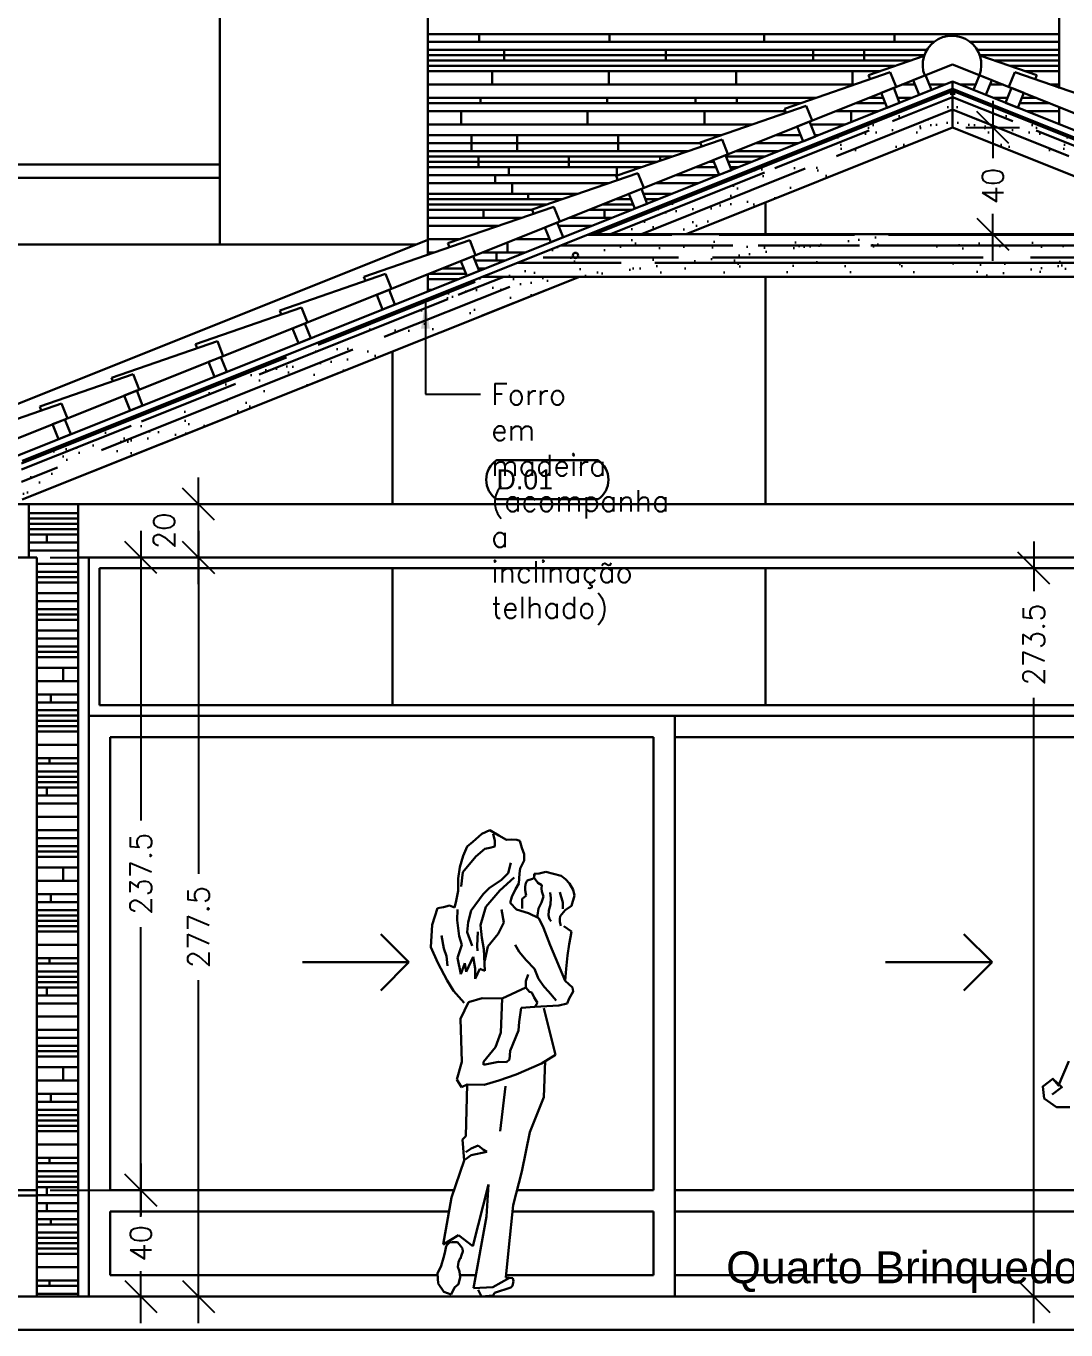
# Model space of a CAD drawing. Header units: millimetres. Extents: x -4228 to 27092, y -6721 to 984.
# Drawn here: x 23087.8 to 23478.1, y -2882.5 to -2393 of the extents above; entities that cross this region are included whole.
import ezdxf
from ezdxf.enums import TextEntityAlignment as Align

# ---------------------------------------------------------------- set-up
doc = ezdxf.new("R2010")
doc.units = ezdxf.units.MM
doc.header["$LTSCALE"] = 50
doc.layers.get('0').update_dxf_attribs({"lineweight": 0})
for name, color, linetype in [('borda100', 3, 'Continuous'), ('cobertura', 2, 'Continuous'), ('cota', 1, 'Continuous'), ('esquadrias', 3, 'Continuous'), ('estruturametalica', 2, 'Continuous'), ('gesso', 7, 'Continuous'), ('guardacorpo', 2, 'Continuous'), ('hatch', 2, 'Continuous'), ('madeiramento', 2, 'Continuous'), ('PAREDES', 6, 'Continuous'), ('PAREDES3', 2, 'Continuous'), ('pedras', 2, 'Continuous'), ('peitoril', 7, 'Continuous'), ('PENA_01', 3, 'Continuous'), ('piso', 2, 'Continuous'), ('QLEADER', 7, 'Continuous'), ('telhas', 3, 'Continuous'), ('TEXTO', 7, 'Continuous'), ('textocod_100', 7, 'Continuous')]:
    doc.layers.add(name, color=color, linetype=linetype)
doc.styles.add('ARIAL', font='arial.ttf')
doc.styles.add('CODIGO', font='bgothl.ttf')
doc.styles.add('ROMANS', font='romans.shx')
doc.dimstyles.new('1_50', dxfattribs={"dimscale": 0, "dimtxt": 8, "dimasz": 12, "dimexe": 10, "dimexo": 5, "dimgap": 4, "dimtad": 0, "dimdec": 0, "dimzin": 1, "dimdsep": 46, "dimtxsty": 'ROMANS', "dimblk": 'OBLIQUE', "dimcen": 10, "dimdle": 10, "dimclrd": 1, "dimclre": 1, "dimclrt": 7, "dimaunit": 1, "dimadec": 0, "dimazin": 0, "dimtm": 1e-09, "dimtfac": 1, "dimtdec": 0, "dimtmove": 2, "dimatfit": 3, "dimldrblk": 'OBLIQUE', "dimfxl": 1, "dimtolj": 1, "dimtzin": 0, "dimarcsym": 0})
doc.dimstyles.new('LEADER_50', dxfattribs={"dimscale": 0, "dimtxt": 8, "dimasz": 10, "dimexe": 10, "dimexo": 5, "dimgap": 4, "dimtad": 0, "dimdec": 0, "dimzin": 1, "dimdsep": 46, "dimtxsty": 'ROMANS', "dimcen": 10, "dimdle": 10, "dimclrd": 9, "dimclre": 9, "dimclrt": 7, "dimaunit": 1, "dimadec": 0, "dimazin": 0, "dimtm": 1e-09, "dimtfac": 1, "dimtdec": 0, "dimtmove": 2, "dimatfit": 3, "dimfxl": 1, "dimtolj": 1, "dimtzin": 0, "dimarcsym": 0})
pattern_1 = [(37.5, (18993.008, -4039.902), (-0.48001, 14.682397), [0, -11.5824, 0, -12.954, 0, -12.3825]), (7.5, (18993.008, -4039.902), (13.4857, 21.50475), [0, -6.2484, 0, -10.4394, 0, -4.0005]), (327.5, (18983.635, -4039.902), (23.72977, 0.043116), [0, -3.81, 0, -13.716, 0, -17.907]), (317.5, (18983.635, -4039.902), (22.90669, 6.68788), [0, -1.905, 0, -8.9916, 0, -10.287])]

# ---------------------------------------------------------------- blocks, each defined once
blk = doc.blocks.new('_OBLIQUE')
at = {"color": 0, "linetype": 'ByBlock'}
blk.add_line((-0.5, -0.5), (0.5, 0.5), dxfattribs=at)
blk = doc.blocks.new('*D205')
at = {"layer": 'cota', "color": 1, "linetype": 'Continuous', "lineweight": -2}
for p, q in [((23130.85, -2819.96), (23130.85, -2839.49)), ((23096.79, -2829.96), (23140.85, -2829.96)), ((23130.85, -2879.96), (23130.85, -2860.44)), ((23120.19, -2869.96), (23140.85, -2869.96))]:
    blk.add_line(p, q, dxfattribs=at)
at = {"layer": 'Defpoints', "color": 0, "linetype": 'Continuous', "lineweight": 30}
for p in [(23091.79, -2829.96), (23115.19, -2869.96), (23130.85, -2869.96)]:
    blk.add_point(p, dxfattribs=at)
at = {"layer": 'cota', "color": 1, "linetype": 'Continuous', "lineweight": -2, "xscale": 12, "yscale": 12, "zscale": 12}
for p, rotation in [((23130.85, -2829.96), 90), ((23130.85, -2869.96), 270)]:
    blk.add_blockref('_OBLIQUE', p, dxfattribs=dict(at, rotation=rotation))
at = {"layer": 'cota', "color": 7, "linetype": 'Continuous', "lineweight": 30, "insert": (23130.85, -2849.96), "char_height": 8, "attachment_point": 5, "rotation": 90, "style": 'ROMANS'}
blk.add_mtext('\\A1;40', dxfattribs=at)
blk = doc.blocks.new('*D206')
at = {"layer": 'cota', "color": 1, "linetype": 'Continuous', "lineweight": -2}
for p, q in [((23130.85, -2582.46), (23130.85, -2691.21)), ((23096.79, -2592.46), (23140.85, -2592.46)), ((23130.85, -2839.96), (23130.85, -2731.21)), ((23096.79, -2829.96), (23140.85, -2829.96))]:
    blk.add_line(p, q, dxfattribs=at)
at = {"layer": 'Defpoints', "color": 0, "linetype": 'Continuous', "lineweight": 30}
for p in [(23091.79, -2592.46), (23130.85, -2592.46), (23091.79, -2829.96)]:
    blk.add_point(p, dxfattribs=at)
at = {"layer": 'cota', "color": 1, "linetype": 'Continuous', "lineweight": -2, "xscale": 12, "yscale": 12, "zscale": 12}
for p, rotation in [((23130.85, -2592.46), 90), ((23130.85, -2829.96), 270)]:
    blk.add_blockref('_OBLIQUE', p, dxfattribs=dict(at, rotation=rotation))
at = {"layer": 'cota', "color": 7, "linetype": 'Continuous', "lineweight": 30, "insert": (23130.85, -2711.21), "char_height": 8, "attachment_point": 5, "rotation": 90, "style": 'ROMANS'}
blk.add_mtext('\\A1;237.5', dxfattribs=at)
blk = doc.blocks.new('*D207')
at = {"layer": 'cota', "color": 1, "linetype": 'Continuous', "lineweight": -2}
for p, q in [((23152.45, -2582.46), (23152.45, -2711.21)), ((23116.29, -2592.46), (23162.45, -2592.46)), ((23152.45, -2879.96), (23152.45, -2751.21)), ((23116.29, -2869.96), (23162.45, -2869.96))]:
    blk.add_line(p, q, dxfattribs=at)
at = {"layer": 'Defpoints', "color": 0, "linetype": 'Continuous', "lineweight": 30}
for p in [(23111.29, -2592.46), (23152.45, -2592.46), (23111.29, -2869.96)]:
    blk.add_point(p, dxfattribs=at)
at = {"layer": 'cota', "color": 1, "linetype": 'Continuous', "lineweight": -2, "xscale": 12, "yscale": 12, "zscale": 12}
for p, rotation in [((23152.45, -2592.46), 90), ((23152.45, -2869.96), 270)]:
    blk.add_blockref('_OBLIQUE', p, dxfattribs=dict(at, rotation=rotation))
at = {"layer": 'cota', "color": 7, "linetype": 'Continuous', "lineweight": 30, "insert": (23152.45, -2731.21), "char_height": 8, "attachment_point": 5, "rotation": 90, "style": 'ROMANS'}
blk.add_mtext('\\A1;277.5', dxfattribs=at)
blk = doc.blocks.new('*D208')
at = {"layer": 'cota', "color": 1, "linetype": 'Continuous', "lineweight": -2}
for p, q in [((23152.45, -2602.46), (23152.45, -2562.46)), ((23144.37, -2572.46), (23162.45, -2572.46)), ((23144.37, -2592.46), (23162.45, -2592.46))]:
    blk.add_line(p, q, dxfattribs=at)
at = {"layer": 'Defpoints', "color": 0, "linetype": 'Continuous', "lineweight": 30}
for p in [(23139.37, -2572.46), (23152.45, -2572.46), (23139.37, -2592.46)]:
    blk.add_point(p, dxfattribs=at)
at = {"layer": 'cota', "color": 1, "linetype": 'Continuous', "lineweight": -2, "xscale": 12, "yscale": 12, "zscale": 12}
for p, rotation in [((23152.45, -2572.46), 90), ((23152.45, -2592.46), 270)]:
    blk.add_blockref('_OBLIQUE', p, dxfattribs=dict(at, rotation=rotation))
at = {"layer": 'cota', "color": 7, "linetype": 'Continuous', "lineweight": 30, "insert": (23139.58, -2582.46), "char_height": 8, "attachment_point": 5, "rotation": 90, "style": 'ROMANS'}
blk.add_mtext('\\A1;20', dxfattribs=at)
blk = doc.blocks.new('*D210')
at = {"layer": 'cota', "color": 1, "linetype": 'Continuous', "lineweight": -2}
for p, q in [((23466.01, -2586.46), (23466.01, -2605.16)), ((23440.52, -2596.46), (23476.01, -2596.46)), ((23466.01, -2879.96), (23466.01, -2645.16)), ((23440.52, -2869.96), (23476.01, -2869.96))]:
    blk.add_line(p, q, dxfattribs=at)
at = {"layer": 'Defpoints', "color": 0, "linetype": 'Continuous', "lineweight": 30}
for p in [(23435.52, -2596.46), (23435.52, -2869.96), (23466.01, -2869.96)]:
    blk.add_point(p, dxfattribs=at)
at = {"layer": 'cota', "color": 1, "linetype": 'Continuous', "lineweight": -2, "xscale": 12, "yscale": 12, "zscale": 12}
for p, rotation in [((23466.01, -2596.46), 90), ((23466.01, -2869.96), 270)]:
    blk.add_blockref('_OBLIQUE', p, dxfattribs=dict(at, rotation=rotation))
at = {"layer": 'cota', "color": 7, "linetype": 'Continuous', "lineweight": 30, "insert": (23466.01, -2625.16), "char_height": 8, "attachment_point": 5, "rotation": 90, "style": 'ROMANS'}
blk.add_mtext('\\A1;273.5', dxfattribs=at)
blk = doc.blocks.new('*D212')
at = {"layer": 'cota', "color": 1, "linetype": 'Continuous', "lineweight": -2}
for p, q in [((23450.64, -2421.06), (23450.64, -2442.55)), ((23440.52, -2431.06), (23460.64, -2431.06)), ((23450.64, -2481.06), (23450.64, -2463.5)), ((23440.52, -2471.06), (23460.64, -2471.06))]:
    blk.add_line(p, q, dxfattribs=at)
at = {"layer": 'Defpoints', "color": 0, "linetype": 'Continuous', "lineweight": 30}
for p in [(23435.52, -2431.06), (23435.52, -2471.06), (23450.64, -2471.06)]:
    blk.add_point(p, dxfattribs=at)
at = {"layer": 'cota', "color": 1, "linetype": 'Continuous', "lineweight": -2, "xscale": 12, "yscale": 12, "zscale": 12}
for p, rotation in [((23450.64, -2431.06), 90), ((23450.64, -2471.06), 270)]:
    blk.add_blockref('_OBLIQUE', p, dxfattribs=dict(at, rotation=rotation))
at = {"layer": 'cota', "color": 7, "linetype": 'Continuous', "lineweight": 30, "insert": (23450.64, -2453.03), "char_height": 8, "attachment_point": 5, "rotation": 90, "style": 'ROMANS'}
blk.add_mtext('\\A1;40', dxfattribs=at)

msp = doc.modelspace()

# ---------------------------------------------------------------- hatches: boundary and pattern name
at = {"layer": 'hatch', "linetype": 'Continuous', "lineweight": 30}
h = msp.add_hatch(dxfattribs=at)
h.set_pattern_fill('AR-SAND', color=256, scale=0.3, style=0)
h.set_pattern_definition(pattern_1)
h.paths.add_polyline_path([(23295.52, -2487.06), (23259.17, -2487.06), (23086.29, -2556.22), (23086.29, -2557.02), (23086.04, -2557.02), (23086.04, -2569.46), (23086.29, -2569.46), (23086.29, -2570.76)])
h.paths.add_polyline_path([(23084.54, -2557.02), (23084.27, -2557.02), (22974.62, -2600.88), (22975.69, -2603.56), (23004.28, -2603.56), (23063.29, -2579.86), (23081.79, -2572.54), (23081.79, -2572.46), (23081.99, -2572.46), (23084.29, -2571.55), (23084.29, -2569.46), (23084.54, -2569.46)])
h.paths.add_polyline_path([(23435.52, -2431.06), (23435.52, -2416.52), (23299.17, -2471.06), (23335.52, -2471.06)])
h = msp.add_hatch(dxfattribs=at)
h.set_pattern_fill('AR-RROOF', color=3, scale=0.5, style=0)
h.set_pattern_definition([(201.8014, (23435.521, -2431.062), (-21.22498, -22.1683), [190.5, -25.4, 63.5, -12.7]), (201.8014, (23422.197, -2443.231), (18.0648, -10.96624), [38.1, -4.191, 76.2, -9.525]), (201.8014, (23433.635, -2443.444), (-58.15644, -32.42705), [101.6, -17.78, 50.8, -12.7])])
h.paths.add_polyline_path([(23335.52, -2471.06), (23435.52, -2431.06), (23435.52, -2416.52), (23299.17, -2471.06)])
h.paths.add_polyline_path([(23086.04, -2569.46), (23086.29, -2569.46), (23086.29, -2570.76), (23295.52, -2487.06), (23259.17, -2487.06), (23086.29, -2556.22), (23086.29, -2557.02), (23086.04, -2557.02)])
h.paths.add_polyline_path([(23004.28, -2603.56), (23063.29, -2579.86), (23081.79, -2572.54), (23081.79, -2572.46), (23081.99, -2572.46), (23084.29, -2571.55), (23084.29, -2569.46), (23084.54, -2569.46), (23084.54, -2557.02), (23084.27, -2557.02), (22974.62, -2600.88), (22975.69, -2603.56)])
h = msp.add_hatch(dxfattribs=at)
h.set_pattern_fill('AR-SAND', color=256, scale=0.3, style=0)
h.set_pattern_definition([(142.5, (27878.035, -4039.902), (0.48001, 14.682397), [0, -11.5824, 0, -12.954, 0, -12.3825]), (172.5, (27878.035, -4039.902), (-13.4857, 21.50475), [0, -6.2484, 0, -10.4394, 0, -4.0005]), (212.5, (27887.407, -4039.902), (-23.72977, 0.043116), [0, -3.81, 0, -13.716, 0, -17.907]), (222.5, (27887.407, -4039.902), (-22.90669, 6.68788), [0, -1.905, 0, -8.9916, 0, -10.287])])
h.paths.add_polyline_path([(23575.52, -2487.06), (23611.87, -2487.06), (23784.76, -2556.22), (23784.76, -2557.02), (23785.01, -2557.02), (23785.01, -2569.46), (23784.76, -2569.46), (23784.76, -2570.76)])
h.paths.add_polyline_path([(23786.51, -2557.02), (23786.77, -2557.02), (23896.42, -2600.88), (23895.35, -2603.56), (23866.77, -2603.56), (23807.76, -2579.86), (23789.26, -2572.54), (23789.26, -2572.46), (23789.06, -2572.46), (23786.76, -2571.55), (23786.76, -2569.46), (23786.51, -2569.46)])
h.paths.add_polyline_path([(23435.52, -2431.06), (23435.52, -2416.52), (23571.87, -2471.06), (23535.52, -2471.06)])
h = msp.add_hatch(dxfattribs=at)
h.set_pattern_fill('AR-RROOF', color=3, scale=0.5, style=0)
h.set_pattern_definition([(338.1986, (23435.521, -2431.062), (21.22498, -22.1683), [190.5, -25.4, 63.5, -12.7]), (338.1986, (23448.846, -2443.231), (-18.0648, -10.96624), [38.1, -4.191, 76.2, -9.525]), (338.1986, (23437.408, -2443.444), (58.15644, -32.42705), [101.6, -17.78, 50.8, -12.7])])
h.paths.add_polyline_path([(23535.52, -2471.06), (23435.52, -2431.06), (23435.52, -2416.52), (23571.87, -2471.06)])
h.paths.add_polyline_path([(23785.01, -2569.46), (23784.76, -2569.46), (23784.76, -2570.76), (23575.52, -2487.06), (23611.87, -2487.06), (23784.76, -2556.22), (23784.76, -2557.02), (23785.01, -2557.02)])
h.paths.add_polyline_path([(23866.77, -2603.56), (23807.76, -2579.86), (23789.26, -2572.54), (23789.26, -2572.46), (23789.06, -2572.46), (23786.76, -2571.55), (23786.76, -2569.46), (23786.51, -2569.46), (23786.51, -2557.02), (23786.77, -2557.02), (23896.42, -2600.88), (23895.35, -2603.56)])
h = msp.add_hatch(dxfattribs=at)
h.set_pattern_fill('AR-SAND', color=256, scale=0.3, style=0)
h.set_pattern_definition(pattern_1)
h.paths.add_polyline_path([(23611.87, -2487.06), (23571.87, -2471.06), (23299.17, -2471.06), (23259.17, -2487.06)])
h = msp.add_hatch(dxfattribs=at)
h.set_pattern_fill('AR-RROOF', color=3, scale=0.5, style=0)
h.set_pattern_definition([(0, (23435.521, -2431.062), (27.94, 12.7), [190.5, -25.4, 63.5, -12.7]), (0, (23452.412, -2424.712), (-12.7, 16.891), [38.1, -4.191, 76.2, -9.525]), (0, (23441.871, -2420.2675), (66.04, 8.509), [101.6, -17.78, 50.8, -12.7])])
h.paths.add_polyline_path([(23611.87, -2487.06), (23571.87, -2471.06), (23299.17, -2471.06), (23259.17, -2487.06)])

# ---------------------------------------------------------------- linework, layer by layer
at = {"color": 3, "lineweight": 30}
for p, q in [((23258.8, -2696.19), (23255.46, -2699.28)), ((23261.84, -2694.84), (23258.8, -2696.19)), ((23265.23, -2696.85), (23261.84, -2694.84)), ((23263.07, -2696.21), (23263.68, -2698.91)), ((23268.13, -2698.53), (23265.23, -2696.85)), ((23253.29, -2700.92), (23251.81, -2704.53)), ((23255.46, -2699.28), (23253.29, -2700.92)), ((23259.92, -2701.89), (23256.58, -2704.68)), ((23261.88, -2701.48), (23259.92, -2701.89)), ((23263.66, -2700.99), (23261.88, -2701.48)), ((23263.68, -2698.91), (23263.66, -2700.99)), ((23269.79, -2698.33), (23268.13, -2698.53)), ((23271.98, -2698.43), (23269.79, -2698.33)), ((23273.11, -2698.86), (23271.98, -2698.43)), ((23273.83, -2701.47), (23273.11, -2698.86)), ((23274.74, -2703.85), (23273.83, -2701.47)), ((23251.81, -2704.53), (23250.54, -2708.8)), ((23256.58, -2704.68), (23251.77, -2710.67)), ((23273.25, -2709.24), (23274.72, -2706.25)), ((23274.72, -2706.25), (23274.74, -2703.85)), ((23250.54, -2708.8), (23249.98, -2712.94)), ((23251.77, -2710.67), (23251.12, -2715.95)), ((23268.67, -2710.99), (23266.28, -2713.46)), ((23269.74, -2707.05), (23268.67, -2710.99)), ((23272.71, -2714.84), (23272.94, -2711.1)), ((23272.94, -2711.1), (23273.25, -2709.24)), ((23278.46, -2711.26), (23278.45, -2712.59)), ((23280.42, -2711.15), (23278.46, -2711.26)), ((23278.55, -2711.35), (23278.54, -2712.8)), ((23282.91, -2710.54), (23280.42, -2711.15)), ((23288.62, -2712.03), (23282.91, -2710.54)), ((23249.98, -2712.94), (23249.95, -2717.6)), ((23266.28, -2713.46), (23261.58, -2716.63)), ((23270.95, -2712.66), (23265.64, -2717.49)), ((23271.45, -2717.02), (23272.71, -2714.84)), ((23275.08, -2716.1), (23275.07, -2717.34)), ((23275.2, -2715.27), (23275.08, -2716.1)), ((23275.41, -2714.77), (23275.2, -2715.27)), ((23275.83, -2713.73), (23275.41, -2714.77)), ((23277.82, -2713.12), (23275.83, -2713.73)), ((23278.45, -2712.59), (23277.82, -2713.12)), ((23278.54, -2712.8), (23279.89, -2714.59)), ((23279.89, -2714.59), (23281.34, -2715.51)), ((23281.34, -2715.51), (23281.21, -2716.76)), ((23290.28, -2713.2), (23288.62, -2712.03)), ((23291.72, -2714.87), (23290.28, -2713.2)), ((23293.16, -2717.25), (23291.72, -2714.87)), ((23249.95, -2717.6), (23249.09, -2721.95)), ((23259.4, -2718.9), (23254.79, -2725.01)), ((23261.58, -2716.63), (23259.4, -2718.9)), ((23265.64, -2717.49), (23260.29, -2723.6)), ((23269.43, -2722.08), (23270.07, -2719.92)), ((23270.07, -2719.92), (23271.45, -2717.02)), ((23274.01, -2721.07), (23273.99, -2722.85)), ((23274.63, -2720.16), (23274.01, -2720.66)), ((23274.01, -2720.66), (23274.01, -2721.07)), ((23275.26, -2719.63), (23274.63, -2720.16)), ((23275.07, -2717.34), (23275.39, -2718.71)), ((23275.5, -2719.33), (23275.26, -2719.63)), ((23275.39, -2718.71), (23275.5, -2719.33)), ((23282.02, -2719.79), (23281.18, -2721.95)), ((23281.21, -2716.76), (23281.32, -2717.92)), ((23281.32, -2717.92), (23282.02, -2719.79)), ((23284.52, -2718.23), (23284.72, -2720.43)), ((23284.72, -2720.43), (23284.61, -2722.8)), ((23288.17, -2718.17), (23289.27, -2722)), ((23292.5, -2723.27), (23293.65, -2719.33)), ((23293.65, -2719.33), (23293.16, -2717.25)), ((23242.14, -2724.1), (23240.23, -2730.41)), ((23244.42, -2723.7), (23242.14, -2724.1)), ((23246.71, -2723.09), (23244.42, -2723.7)), ((23248.57, -2723.94), (23246.71, -2723.09)), ((23249.09, -2721.95), (23248.57, -2723.94)), ((23249.7, -2724.57), (23249.58, -2728.6)), ((23254.79, -2725.01), (23253.73, -2729.37)), ((23260.29, -2723.6), (23258.29, -2730.52)), ((23266.21, -2724.67), (23267.1, -2729.54)), ((23271.82, -2724.59), (23269.43, -2722.08)), ((23276.38, -2726.07), (23271.82, -2724.59)), ((23273.99, -2722.85), (23273.99, -2724.31)), ((23280.22, -2727.87), (23276.38, -2726.07)), ((23280.12, -2724.23), (23279.69, -2726.71)), ((23281.18, -2721.95), (23280.12, -2724.23)), ((23283.98, -2724.99), (23283.84, -2726.86)), ((23284.61, -2722.8), (23283.98, -2724.99)), ((23288.2, -2727.18), (23290.08, -2724.91)), ((23289.27, -2722), (23289.26, -2724.4)), ((23290.08, -2724.91), (23292.5, -2723.27)), ((23240.23, -2730.41), (23239.64, -2738.83)), ((23249.58, -2728.6), (23250.37, -2734.65)), ((23253.73, -2729.37), (23253.38, -2733.1)), ((23258.29, -2730.52), (23258.88, -2735.33)), ((23267.1, -2729.54), (23264.91, -2733.8)), ((23279.69, -2726.71), (23279.69, -2727.54)), ((23281.95, -2731.5), (23280.22, -2727.87)), ((23283.84, -2726.86), (23284.25, -2728.31)), ((23284.25, -2728.31), (23284.87, -2729.03)), ((23288.1, -2729.26), (23288.11, -2728.13)), ((23288.51, -2730.71), (23288.1, -2729.26)), ((23288.11, -2728.13), (23288.2, -2727.18)), ((23292.44, -2732.84), (23289.63, -2730.84)), ((23243.73, -2734.4), (23244.62, -2739.27)), ((23250.37, -2734.65), (23251.39, -2737.86)), ((23253.38, -2733.1), (23255.21, -2738.3)), ((23257.32, -2733.04), (23257.08, -2738.31)), ((23258.88, -2735.33), (23259.57, -2739.58)), ((23264.91, -2733.8), (23261.03, -2738.55)), ((23284.52, -2738.07), (23281.95, -2731.5)), ((23291.58, -2737.7), (23292.1, -2735.01)), ((23292.1, -2735.01), (23292.44, -2732.84)), ((23239.64, -2738.83), (23242.3, -2744.66)), ((23244.62, -2739.27), (23245.55, -2742.19)), ((23251.39, -2737.86), (23249.7, -2742.75)), ((23257.08, -2738.31), (23257.19, -2740.18)), ((23259.57, -2739.58), (23259.93, -2747.67)), ((23261.03, -2738.55), (23259.95, -2743.73)), ((23271.32, -2737.9), (23272.85, -2740.49)), ((23272.85, -2740.49), (23275.44, -2743.62)), ((23290.12, -2751.39), (23284.52, -2738.07)), ((23291.02, -2741.85), (23291.58, -2737.7)), ((23242.3, -2744.66), (23245.79, -2751.23)), ((23245.55, -2742.19), (23245.95, -2745.72)), ((23249.7, -2742.75), (23251, -2748.86)), ((23251, -2748.86), (23252.47, -2744.84)), ((23252.47, -2744.84), (23252.99, -2748.04)), ((23252.99, -2748.04), (23255.6, -2742.37)), ((23255.6, -2742.37), (23256.32, -2746.73)), ((23275.44, -2743.62), (23278.65, -2746.96)), ((23290.48, -2746.95), (23291.02, -2741.85)), ((23256.32, -2746.73), (23256.38, -2750.68)), ((23256.38, -2750.68), (23258.07, -2746.95)), ((23258.07, -2746.95), (23259.93, -2747.67)), ((23275.39, -2751.51), (23276.23, -2749.02)), ((23278.65, -2746.96), (23280.08, -2750.71)), ((23280.08, -2750.71), (23282.22, -2753.63)), ((23290.12, -2751.39), (23290.48, -2746.95)), ((23245.79, -2751.23), (23248.26, -2755.19)), ((23248.26, -2755.19), (23252.17, -2759.66)), ((23275.37, -2753.91), (23266.51, -2758.09)), ((23275.37, -2753.91), (23275.39, -2751.51)), ((23276.72, -2755.58), (23275.37, -2753.91)), ((23277.64, -2755.79), (23276.72, -2755.58)), ((23282.22, -2753.63), (23283.87, -2755.42)), ((23283.87, -2755.42), (23286.76, -2758.84)), ((23292.93, -2753.9), (23290.12, -2751.39)), ((23291.65, -2758.05), (23293.12, -2755.47)), ((23293.12, -2755.47), (23292.93, -2753.9)), ((23250.89, -2765.68), (23253.84, -2759.47)), ((23253.84, -2759.47), (23258.95, -2757.96)), ((23258.95, -2757.96), (23266.51, -2758.09)), ((23266.51, -2758.09), (23266.01, -2770.75)), ((23278.46, -2757.67), (23277.64, -2755.79)), ((23279.69, -2759.63), (23278.46, -2757.67)), ((23278.76, -2761.2), (23279.69, -2759.63)), ((23278.76, -2761.2), (23287.78, -2760.63)), ((23287.78, -2760.63), (23290.81, -2759.91)), ((23290.81, -2759.91), (23291.65, -2758.05)), ((23272.89, -2766.76), (23273.66, -2761.58)), ((23273.66, -2761.58), (23278.76, -2761.2)), ((23286.54, -2779.19), (23282.08, -2761.63)), ((23251.32, -2781.78), (23250.89, -2765.68)), ((23269.5, -2777.63), (23272.66, -2770.08)), ((23272.66, -2770.08), (23272.89, -2766.76)), ((23266.01, -2770.75), (23264.02, -2776.26)), ((23264.02, -2776.26), (23259.51, -2781.83)), ((23269.18, -2780.95), (23269.5, -2777.63)), ((23281.21, -2782.47), (23286.54, -2779.19)), ((23249.41, -2788.41), (23251.32, -2781.78)), ((23259.51, -2781.83), (23259.5, -2782.96)), ((23259.5, -2782.96), (23265.11, -2781.87)), ((23265.11, -2781.87), (23268.14, -2781.89)), ((23268.14, -2781.89), (23269.18, -2780.95)), ((23271.72, -2786.57), (23281.21, -2782.47)), ((23282.58, -2781.45), (23282.17, -2795.05)), ((23251.26, -2791.33), (23249.41, -2788.41)), ((23259.66, -2790.43), (23265.19, -2788.81)), ((23265.19, -2788.81), (23271.72, -2786.57)), ((23253.34, -2790.3), (23251.26, -2791.33)), ((23252.81, -2809.73), (23253.34, -2790.3)), ((23253.34, -2790.3), (23259.66, -2790.43)), ((23267.73, -2790.9), (23265.73, -2807.9)), ((23282.17, -2795.05), (23276.89, -2808.22)), ((23276.89, -2808.22), (23273.9, -2823.03)), ((23251.64, -2810.96), (23252.81, -2809.73)), ((23252.21, -2818.86), (23251.64, -2810.96)), ((23254.85, -2814.39), (23252.86, -2815.75)), ((23257.44, -2813.28), (23254.85, -2814.39)), ((23259.42, -2814.84), (23257.44, -2813.28)), ((23247.47, -2832.73), (23252.21, -2818.86)), ((23252.54, -2818.44), (23254.84, -2816.89)), ((23252.86, -2815.75), (23252.86, -2815.75)), ((23254.84, -2816.89), (23260.66, -2815.59)), ((23260.66, -2815.59), (23259.42, -2814.84)), ((23273.9, -2823.03), (23270.58, -2835.67)), ((23261.29, -2827.84), (23255.45, -2851.05)), ((23260.59, -2839.87), (23261.29, -2827.84)), ((23244.33, -2850.45), (23247.47, -2832.73)), ((23270.58, -2835.67), (23268.94, -2851.43)), ((23255.77, -2866.83), (23260.59, -2839.87)), ((23250.08, -2846.87), (23244.33, -2850.45)), ((23255.45, -2851.05), (23250.08, -2846.87)), ((23244.94, -2853.48), (23244.42, -2855.46)), ((23245.49, -2851.08), (23244.94, -2853.48)), ((23245.91, -2850.37), (23245.49, -2851.08)), ((23246.74, -2849.63), (23245.91, -2850.37)), ((23247.66, -2849.55), (23246.74, -2849.63)), ((23249.74, -2849.56), (23247.66, -2849.55)), ((23250.77, -2850.9), (23249.74, -2849.56)), ((23251.59, -2851.86), (23250.77, -2850.9)), ((23251.16, -2854.35), (23251.7, -2853.01)), ((23251.7, -2853.01), (23251.59, -2851.86)), ((23268.94, -2851.43), (23267.83, -2862.75)), ((23243.57, -2858.45), (23242.19, -2861.26)), ((23244.42, -2855.46), (23243.57, -2858.45)), ((23249.89, -2858.82), (23250.1, -2857.04)), ((23250.1, -2857.04), (23250.65, -2855.5)), ((23250.85, -2855.71), (23251.16, -2854.35)), ((23242.19, -2861.26), (23242.49, -2865.09)), ((23250.5, -2860.48), (23249.89, -2858.82)), ((23250.05, -2865.34), (23250.69, -2862.65)), ((23250.69, -2862.65), (23250.5, -2860.48)), ((23269.18, -2862.87), (23263.03, -2866.46)), ((23267.83, -2862.75), (23270.53, -2862.98)), ((23270.53, -2862.98), (23270.73, -2864.14)), ((23242.49, -2865.09), (23244.55, -2868.12)), ((23244.55, -2868.12), (23247.33, -2869.18)), ((23247.33, -2869.18), (23248.59, -2866.49)), ((23248.59, -2866.49), (23250.05, -2865.34)), ((23263.03, -2866.46), (23255.77, -2866.83)), ((23258.74, -2869.96), (23257.51, -2867.46)), ((23269.76, -2866.5), (23263.64, -2868.54)), ((23270.39, -2865.88), (23269.76, -2866.5)), ((23270.73, -2864.14), (23270.39, -2865.88)), ((23263.1, -2869.49), (23258.74, -2869.96)), ((23263.64, -2868.54), (23263.1, -2869.49))]:
    msp.add_line(p, q, dxfattribs=at)
for points in [[(23473.16, -2788.17), (23475.3, -2790.73), (23479.11, -2781.52)], [(23479.51, -2798.82), (23474.49, -2798.83), (23469.9, -2795.56), (23469.36, -2791.05), (23473.16, -2788.17), (23476.57, -2791.33), (23472.85, -2794.04)]]:
    msp.add_lwpolyline(points, dxfattribs=at)
at = {"color": 7, "linetype": 'Continuous', "lineweight": 30}
msp.add_circle((23293.98, -2479.06), 1, dxfattribs=at)
at = {"layer": 'borda100', "color": 9, "linetype": 'Continuous', "lineweight": 30}
msp.add_lwpolyline([(23302.5, -2570.58, 0.525115), (23302.5, -2555.97), (23264.32, -2555.97, 0.525115), (23264.32, -2570.58)], format="xyb", close=True, dxfattribs=at)
at = {"layer": 'cobertura', "color": 3, "linetype": 'Continuous', "lineweight": 30}
msp.add_line((23435.52, -2413.83), (23435.52, -2431.06), dxfattribs=at)
msp.add_line((23435.52, -2413.83), (23435.52, -2431.06), dxfattribs=at)
msp.add_line((23435.52, -2413.83), (23435.52, -2431.06), dxfattribs=at)
msp.add_line((23435.52, -2413.83), (23435.52, -2431.06), dxfattribs=at)
at = {"layer": 'cobertura', "linetype": 'Continuous', "lineweight": 30}
msp.add_arc((23435.31, -2407.59), 11, 339.7026, 201.1122, dxfattribs=at)
at = {"layer": 'esquadrias', "linetype": 'Continuous', "lineweight": 30}
for p, q in [((23365.29, -2471.06), (23365.29, -2459.16)), ((23365.29, -2572.46), (23365.29, -2487.06)), ((23225.29, -2572.46), (23225.29, -2515.16)), ((23107.29, -2572.46), (23763.29, -2572.46)), ((23091.79, -2592.46), (23091.79, -2829.96)), ((23107.29, -2592.46), (23763.29, -2592.46)), ((23111.29, -2869.96), (23111.29, -2592.46)), ((23115.29, -2596.46), (23755.29, -2596.46)), ((23115.29, -2596.46), (23115.29, -2647.96)), ((23225.29, -2596.46), (23225.29, -2647.96)), ((23365.29, -2596.46), (23365.29, -2647.96)), ((23115.29, -2647.96), (23755.29, -2647.96)), ((23111.29, -2651.96), (23759.29, -2651.96)), ((23331.29, -2651.96), (23331.29, -2869.96)), ((23119.29, -2659.96), (23119.29, -2829.96)), ((23119.29, -2659.96), (23323.29, -2659.96)), ((23323.29, -2659.96), (23323.29, -2829.96)), ((23331.29, -2659.96), (23531.29, -2659.96)), ((23119.29, -2829.96), (23248.42, -2829.96)), ((23272.08, -2829.96), (23323.29, -2829.96)), ((23331.29, -2829.96), (23488.99, -2829.96)), ((23119.29, -2837.96), (23246.54, -2837.96)), ((23119.29, -2837.96), (23119.29, -2861.96)), ((23270.34, -2837.96), (23323.29, -2837.96)), ((23323.29, -2837.96), (23323.29, -2861.96)), ((23331.29, -2837.96), (23489.1, -2837.96)), ((23119.29, -2861.96), (23242.25, -2861.96)), ((23250.63, -2861.96), (23256.64, -2861.96)), ((23267.91, -2861.96), (23323.29, -2861.96)), ((23331.29, -2861.96), (23486.31, -2861.96))]:
    msp.add_line(p, q, dxfattribs=at)
at = {"layer": 'esquadrias', "color": 7, "linetype": 'Continuous', "lineweight": 30}
for p, q in [((23231.48, -2744.43), (23220.87, -2733.83)), ((23450.35, -2744.43), (23439.75, -2733.83)), ((23191.48, -2744.43), (23231.48, -2744.43)), ((23231.48, -2744.43), (23220.87, -2755.04)), ((23410.35, -2744.43), (23450.35, -2744.43)), ((23450.35, -2744.43), (23439.75, -2755.04))]:
    msp.add_line(p, q, dxfattribs=at)
at = {"layer": 'estruturametalica', "color": 4, "linetype": 'Continuous', "lineweight": 30}
msp.add_lwpolyline([(23081.79, -2592.46), (23088.79, -2592.46), (23088.79, -2572.46), (23081.79, -2572.46)], close=True, dxfattribs=at)
at = {"layer": 'gesso', "linetype": 'Continuous', "lineweight": 30}
for q in [(23086.29, -2556.22), (23784.76, -2556.22)]:
    msp.add_line((23435.52, -2416.52), q, dxfattribs=at)
at = {"layer": 'guardacorpo', "color": 3, "linetype": 'Continuous', "lineweight": 30}
for p, q in [((23160.52, -2444.96), (22807.52, -2444.96)), ((23160.52, -2449.96), (22807.52, -2449.96))]:
    msp.add_line(p, q, dxfattribs=at)
at = {"layer": 'madeiramento', "linetype": 'Continuous', "lineweight": 30}
for p, q in [((23435.52, -2413.83), (22978.34, -2596.7)), ((23435.52, -2413.83), (23892.71, -2596.7)), ((23435.52, -2431.06), (23335.52, -2471.06)), ((23435.52, -2431.06), (23535.52, -2471.06)), ((23295.52, -2487.06), (23086.29, -2570.76))]:
    msp.add_line(p, q, dxfattribs=at)
at = {"layer": 'madeiramento', "color": 3, "linetype": 'Continuous', "lineweight": 30}
msp.add_line((23435.52, -2431.06), (23435.52, -2416.52), dxfattribs=at)
msp.add_line((23435.52, -2431.06), (23435.52, -2416.52), dxfattribs=at)
at = {"layer": 'madeiramento', "color": 7, "linetype": 'Continuous', "lineweight": 30}
for p, q in [((23299.17, -2471.06), (23571.87, -2471.06)), ((23259.17, -2487.06), (23611.87, -2487.06))]:
    msp.add_line(p, q, dxfattribs=at)
at = {"layer": 'madeiramento', "color": 2, "linetype": 'Continuous', "lineweight": 30}
for points in [[(23423, -2418.84), (23427.64, -2416.98), (23425.41, -2411.41), (23420.77, -2413.27)], [(23448.04, -2418.84), (23443.4, -2416.98), (23445.63, -2411.41), (23450.27, -2413.27)], [(23411.01, -2423.64), (23415.65, -2421.78), (23413.42, -2416.21), (23408.78, -2418.07)], [(23460.04, -2423.64), (23455.39, -2421.78), (23457.62, -2416.21), (23462.26, -2418.07)], [(23379.44, -2436.26), (23384.08, -2434.41), (23381.85, -2428.84), (23377.21, -2430.69)], [(23347.87, -2448.89), (23352.51, -2447.03), (23350.28, -2441.46), (23345.64, -2443.32)], [(23316.3, -2461.52), (23320.94, -2459.66), (23318.72, -2454.09), (23314.07, -2455.95)], [(23284.73, -2474.15), (23289.38, -2472.29), (23287.15, -2466.72), (23282.51, -2468.57)], [(23253.17, -2486.77), (23257.81, -2484.92), (23255.58, -2479.34), (23250.94, -2481.2)], [(23221.6, -2499.4), (23226.24, -2497.54), (23224.01, -2491.97), (23219.37, -2493.83)], [(23190.03, -2512.03), (23194.67, -2510.17), (23192.44, -2504.6), (23187.8, -2506.46)], [(23158.46, -2524.65), (23163.1, -2522.8), (23160.87, -2517.23), (23156.23, -2519.08)], [(23126.89, -2537.28), (23131.53, -2535.42), (23129.31, -2529.85), (23124.66, -2531.71)], [(23099.97, -2548.05), (23104.61, -2546.19), (23102.38, -2540.62), (23097.74, -2542.48)]]:
    msp.add_lwpolyline(points, close=True, dxfattribs=at)
at = {"layer": 'PAREDES', "linetype": 'Continuous', "lineweight": 30}
for p, q in [((23078.79, -2831.96), (23091.79, -2831.96)), ((23091.79, -2831.96), (23091.79, -2869.96))]:
    msp.add_line(p, q, dxfattribs=at)
at = {"layer": 'PAREDES3', "color": 3, "linetype": 'Continuous', "lineweight": 30}
for p, q in [((23475.52, -2053.96), (23475.52, -2416.42)), ((23238.52, -2244.96), (23238.52, -2478.85)), ((23160.52, -2474.96), (23160.52, -2294.96)), ((23475.52, -2423.37), (23475.52, -2429.83)), ((23234.22, -2474.96), (22807.52, -2474.96)), ((23238.52, -2473.24), (22990.47, -2572.46)), ((23238.52, -2486.17), (23238.52, -2492.63))]:
    msp.add_line(p, q, dxfattribs=at)
at = {"layer": 'PAREDES3', "color": 7, "linetype": 'Continuous', "lineweight": 30}
for p in [(23088.79, -2572.46), (23107.29, -2869.96)]:
    msp.add_line(p, (23107.29, -2572.46), dxfattribs=at)
at = {"layer": 'pedras', "color": 53, "linetype": 'Continuous', "lineweight": 30}
for p, q in [((23238.52, -2395.96), (23475.52, -2395.96)), ((23257.86, -2398.96), (23257.86, -2395.96)), ((23306.71, -2398.96), (23306.71, -2395.96)), ((23364.85, -2398.96), (23364.85, -2395.96)), ((23413.7, -2398.96), (23413.7, -2395.96)), ((23238.52, -2398.96), (23428.49, -2398.96)), ((23238.52, -2401.96), (23425.86, -2401.96)), ((23267.16, -2405.96), (23267.16, -2401.96)), ((23327.9, -2405.96), (23327.9, -2401.96)), ((23383.2, -2405.96), (23383.2, -2401.96)), ((23402.33, -2405.96), (23402.33, -2401.96)), ((23442.13, -2398.96), (23475.52, -2398.96)), ((23444.76, -2401.96), (23475.52, -2401.96)), ((23238.52, -2403.96), (23424.93, -2403.96)), ((23238.52, -2405.96), (23419.62, -2405.96)), ((23238.52, -2407.96), (23413.83, -2407.96)), ((23445.69, -2403.96), (23475.52, -2403.96)), ((23451.43, -2405.96), (23475.52, -2405.96)), ((23457.21, -2407.96), (23475.52, -2407.96)), ((23238.52, -2409.96), (23408.05, -2409.96)), ((23262.77, -2414.96), (23262.77, -2409.96)), ((23306.45, -2414.96), (23306.45, -2409.96)), ((23354.26, -2414.96), (23354.26, -2409.96)), ((23397.93, -2414.96), (23397.93, -2409.96)), ((23462.99, -2409.96), (23475.52, -2409.96)), ((23238.52, -2414.96), (23398.54, -2414.96)), ((23416.53, -2414.96), (23421.45, -2414.96)), ((23426.84, -2414.96), (23432.69, -2414.96)), ((23438.35, -2414.96), (23444.21, -2414.96)), ((23449.59, -2414.96), (23454.51, -2414.96)), ((23472.5, -2414.96), (23475.52, -2414.96)), ((23238.52, -2419.96), (23384.08, -2419.96)), ((23238.52, -2421.96), (23378.3, -2421.96)), ((23258.38, -2421.96), (23258.38, -2419.96)), ((23305.93, -2421.96), (23305.93, -2419.96)), ((23339.01, -2421.96), (23339.01, -2419.96)), ((23354.52, -2421.96), (23354.52, -2419.96)), ((23399.03, -2421.96), (23410.34, -2421.96)), ((23404.03, -2419.96), (23409.54, -2419.96)), ((23414.92, -2419.96), (23420.19, -2419.96)), ((23450.85, -2419.96), (23456.12, -2419.96)), ((23460.71, -2421.96), (23472.01, -2421.96)), ((23460.71, -2421.96), (23464.15, -2421.96)), ((23461.51, -2419.96), (23467.01, -2419.96)), ((23238.52, -2424.96), (23372.76, -2424.96)), ((23251.14, -2429.96), (23251.14, -2424.96)), ((23298.44, -2429.96), (23298.44, -2424.96)), ((23342.37, -2429.96), (23342.37, -2424.96)), ((23391.53, -2424.96), (23407.69, -2424.96)), ((23397.42, -2429.07), (23397.42, -2424.96)), ((23463.35, -2424.96), (23475.52, -2424.96)), ((23238.52, -2429.96), (23360.11, -2429.96)), ((23382.3, -2429.96), (23395.19, -2429.96)), ((23238.52, -2433.96), (23348.54, -2433.96)), ((23238.52, -2436.96), (23340.94, -2436.96)), ((23255.02, -2439.96), (23255.02, -2433.96)), ((23272.08, -2439.96), (23272.08, -2433.96)), ((23310.07, -2439.96), (23310.07, -2433.96)), ((23348.31, -2434.04), (23348.31, -2433.96)), ((23361.53, -2436.96), (23377.69, -2436.96)), ((23369.03, -2433.96), (23378.52, -2433.96)), ((23383.9, -2433.96), (23385.19, -2433.96)), ((23238.52, -2439.96), (23336.14, -2439.96)), ((23238.52, -2441.96), (23330.35, -2441.96)), ((23257.6, -2445.96), (23257.6, -2441.96)), ((23291.46, -2445.96), (23291.46, -2441.96)), ((23325.83, -2443.53), (23325.83, -2441.96)), ((23350.48, -2441.96), (23365.19, -2441.96)), ((23354.03, -2439.96), (23370.19, -2439.96)), ((23238.52, -2443.96), (23324.57, -2443.96)), ((23238.52, -2445.96), (23318.79, -2445.96)), ((23268.97, -2448.96), (23268.97, -2445.96)), ((23309.55, -2448.96), (23309.55, -2445.96)), ((23339.03, -2445.96), (23346.7, -2445.96)), ((23344.03, -2443.96), (23345.9, -2443.96)), ((23351.28, -2443.96), (23360.19, -2443.96)), ((23352.08, -2445.96), (23355.19, -2445.96)), ((23238.52, -2448.96), (23310.11, -2448.96)), ((23238.52, -2451.96), (23306.38, -2451.96)), ((23263.81, -2451.96), (23263.81, -2448.96)), ((23270.27, -2455.96), (23270.27, -2451.96)), ((23324.03, -2451.96), (23340.19, -2451.96)), ((23331.53, -2448.96), (23347.69, -2448.96)), ((23238.52, -2455.96), (23294.82, -2455.96)), ((23276.21, -2457.96), (23276.21, -2455.96)), ((23319.46, -2455.96), (23330.19, -2455.96)), ((23238.52, -2457.96), (23289.03, -2457.96)), ((23238.52, -2459.96), (23283.25, -2459.96)), ((23238.52, -2461.96), (23277.71, -2461.96)), ((23259.41, -2464.96), (23259.41, -2461.96)), ((23299.03, -2461.96), (23315.19, -2461.96)), ((23304.03, -2459.96), (23315.68, -2459.96)), ((23304.9, -2464.96), (23304.9, -2461.96)), ((23309.03, -2457.96), (23314.88, -2457.96)), ((23320.26, -2457.96), (23325.19, -2457.96)), ((23238.52, -2464.96), (23273.74, -2464.96)), ((23291.53, -2464.96), (23307.69, -2464.96)), ((23238.52, -2467.96), (23265.06, -2467.96)), ((23287.65, -2467.96), (23300.19, -2467.96)), ((23238.52, -2472.96), (23250.6, -2472.96)), ((23268.46, -2477.96), (23268.46, -2474.19)), ((23271.53, -2472.96), (23284.26, -2472.96)), ((23272.08, -2472.96), (23272.08, -2472.75)), ((23238.52, -2477.96), (23241.09, -2477.96)), ((23256.23, -2480.96), (23267.69, -2480.96)), ((23259.03, -2477.96), (23275.19, -2477.96)), ((23264.32, -2480.96), (23264.32, -2477.96)), ((23239.03, -2485.96), (23252.84, -2485.96)), ((23244.03, -2483.96), (23252.04, -2483.96)), ((23257.43, -2483.96), (23260.19, -2483.96)), ((23238.52, -2487.96), (23250.19, -2487.96)), ((23238.52, -2491.96), (23240.19, -2491.96))]:
    msp.add_line(p, q, dxfattribs=at)
at = {"layer": 'pedras', "color": 55, "linetype": 'Continuous', "lineweight": 30}
for p, q in [((23107.29, -2575.86), (23088.79, -2575.86)), ((23107.29, -2577.86), (23088.79, -2577.86)), ((23107.29, -2579.86), (23088.79, -2579.86)), ((23107.29, -2581.86), (23088.79, -2581.86)), ((23107.29, -2583.86), (23088.79, -2583.86)), ((23095.52, -2586.86), (23095.52, -2583.86)), ((23107.29, -2586.86), (23088.79, -2586.86)), ((23107.29, -2589.86), (23088.79, -2589.86)), ((23107.29, -2594.86), (23091.79, -2594.86)), ((23107.29, -2594.86), (23091.79, -2594.86)), ((23107.29, -2597.86), (23091.79, -2597.86)), ((23107.29, -2599.86), (23091.79, -2599.86)), ((23107.29, -2601.86), (23091.79, -2601.86)), ((23107.29, -2605.86), (23091.79, -2605.86)), ((23107.29, -2608.86), (23091.79, -2608.86)), ((23107.29, -2611.86), (23091.79, -2611.86)), ((23107.29, -2613.86), (23091.79, -2613.86)), ((23107.29, -2615.86), (23091.79, -2615.86)), ((23107.29, -2619.86), (23091.79, -2619.86)), ((23107.29, -2622.86), (23091.79, -2622.86)), ((23107.29, -2625.86), (23091.79, -2625.86)), ((23107.29, -2627.86), (23091.79, -2627.86)), ((23107.29, -2629.86), (23091.79, -2629.86)), ((23107.29, -2633.86), (23091.79, -2633.86)), ((23101.7, -2638.86), (23101.7, -2633.86)), ((23107.29, -2638.86), (23091.79, -2638.86)), ((23107.29, -2643.86), (23091.79, -2643.86)), ((23107.29, -2646.86), (23091.79, -2646.86)), ((23097.07, -2646.86), (23097.07, -2643.86)), ((23107.29, -2649.86), (23091.79, -2649.86)), ((23107.29, -2651.86), (23091.79, -2651.86)), ((23107.29, -2653.86), (23091.79, -2653.86)), ((23107.29, -2655.86), (23091.79, -2655.86)), ((23107.29, -2657.86), (23091.79, -2657.86)), ((23107.29, -2662.86), (23091.79, -2662.86)), ((23107.29, -2667.86), (23091.79, -2667.86)), ((23107.29, -2669.86), (23091.79, -2669.86)), ((23096.56, -2669.86), (23096.56, -2667.86)), ((23107.29, -2672.86), (23091.79, -2672.86)), ((23107.29, -2674.86), (23091.79, -2674.86)), ((23107.29, -2676.86), (23091.79, -2676.86)), ((23107.29, -2678.86), (23091.79, -2678.86)), ((23107.29, -2681.86), (23091.79, -2681.86)), ((23095.52, -2681.86), (23095.52, -2678.86)), ((23107.29, -2684.86), (23091.79, -2684.86)), ((23107.29, -2689.86), (23091.79, -2689.86)), ((23107.29, -2694.86), (23091.79, -2694.86)), ((23107.29, -2697.86), (23091.79, -2697.86)), ((23107.29, -2700.86), (23091.79, -2700.86)), ((23107.29, -2702.86), (23091.79, -2702.86)), ((23107.29, -2704.86), (23091.79, -2704.86)), ((23107.29, -2708.86), (23091.79, -2708.86)), ((23101.7, -2713.86), (23101.7, -2708.86)), ((23107.29, -2713.86), (23091.79, -2713.86)), ((23107.29, -2718.86), (23091.79, -2718.86)), ((23097.07, -2721.86), (23097.07, -2718.86)), ((23107.29, -2721.86), (23091.79, -2721.86)), ((23107.29, -2724.86), (23091.79, -2724.86)), ((23107.29, -2726.86), (23091.79, -2726.86)), ((23107.29, -2728.86), (23091.79, -2728.86)), ((23107.29, -2730.86), (23091.79, -2730.86)), ((23107.29, -2732.86), (23091.79, -2732.86)), ((23107.29, -2737.86), (23091.79, -2737.86)), ((23107.29, -2742.86), (23091.79, -2742.86)), ((23107.29, -2744.86), (23091.79, -2744.86)), ((23096.56, -2744.86), (23096.56, -2742.86)), ((23107.29, -2747.86), (23091.79, -2747.86)), ((23107.29, -2749.86), (23091.79, -2749.86)), ((23107.29, -2751.86), (23091.79, -2751.86)), ((23107.29, -2753.86), (23091.79, -2753.86)), ((23095.52, -2756.86), (23095.52, -2753.86)), ((23107.29, -2756.86), (23091.79, -2756.86)), ((23107.29, -2759.86), (23091.79, -2759.86)), ((23107.29, -2764.86), (23091.79, -2764.86)), ((23107.29, -2769.86), (23091.79, -2769.86)), ((23107.29, -2772.86), (23091.79, -2772.86)), ((23107.29, -2775.86), (23091.79, -2775.86)), ((23107.29, -2777.86), (23091.79, -2777.86)), ((23107.29, -2779.86), (23091.79, -2779.86)), ((23107.29, -2783.86), (23091.79, -2783.86)), ((23101.7, -2788.86), (23101.7, -2783.86)), ((23107.29, -2788.86), (23091.79, -2788.86)), ((23107.29, -2793.86), (23091.79, -2793.86)), ((23097.07, -2796.86), (23097.07, -2793.86)), ((23107.29, -2796.86), (23091.79, -2796.86)), ((23107.29, -2799.86), (23091.79, -2799.86)), ((23107.29, -2801.86), (23091.79, -2801.86)), ((23107.29, -2803.86), (23091.79, -2803.86)), ((23107.29, -2805.86), (23091.79, -2805.86)), ((23107.29, -2807.86), (23091.79, -2807.86)), ((23107.29, -2812.86), (23091.79, -2812.86)), ((23107.29, -2817.86), (23091.79, -2817.86)), ((23096.56, -2819.86), (23096.56, -2817.86)), ((23107.29, -2819.86), (23091.79, -2819.86)), ((23107.29, -2822.86), (23091.79, -2822.86)), ((23107.29, -2824.86), (23091.79, -2824.86)), ((23107.29, -2826.86), (23091.79, -2826.86)), ((23107.29, -2828.86), (23091.79, -2828.86)), ((23095.52, -2831.86), (23095.52, -2828.86)), ((23107.29, -2831.86), (23091.79, -2831.86)), ((23107.29, -2834.86), (23091.79, -2834.86)), ((23107.29, -2837.86), (23091.79, -2837.86)), ((23095.52, -2837.86), (23095.52, -2834.86)), ((23107.29, -2840.86), (23091.79, -2840.86)), ((23107.29, -2842.86), (23091.79, -2842.86)), ((23097.07, -2842.86), (23097.07, -2840.86)), ((23107.29, -2845.86), (23091.79, -2845.86)), ((23107.29, -2847.86), (23091.79, -2847.86)), ((23107.29, -2849.86), (23091.79, -2849.86)), ((23107.29, -2851.86), (23091.79, -2851.86)), ((23107.29, -2853.86), (23091.79, -2853.86)), ((23107.29, -2858.86), (23091.79, -2858.86)), ((23107.29, -2863.86), (23091.79, -2863.86)), ((23107.29, -2865.86), (23091.79, -2865.86)), ((23096.56, -2865.86), (23096.56, -2863.86)), ((23107.29, -2868.86), (23091.79, -2868.86))]:
    msp.add_line(p, q, dxfattribs=at)
at = {"layer": 'peitoril', "color": 2, "linetype": 'Continuous', "lineweight": 30}
for p in [(23075.79, -2829.96), (23091.79, -2831.96)]:
    msp.add_line(p, (23091.79, -2829.96), dxfattribs=at)
at = {"layer": 'PENA_01', "linetype": 'Continuous', "lineweight": 30}
msp.add_line((23088.79, -2592.46), (23091.79, -2592.46), dxfattribs=at)
at = {"layer": 'piso', "color": 6, "linetype": 'Continuous', "lineweight": 30}
msp.add_line((23078.79, -2869.96), (23850.31, -2869.96), dxfattribs=at)
at = {"layer": 'piso', "color": 8, "linetype": 'Continuous', "lineweight": 30}
msp.add_line((22521.6, -2882.46), (24115.52, -2882.46), dxfattribs=at)
at = {"layer": 'telhas', "color": 3, "linetype": 'Continuous', "lineweight": 30}
for q in [(22872.94, -2632.4), (23901.43, -2593.73)]:
    msp.add_line((23435.52, -2407.37), q, dxfattribs=at)
at = {"layer": 'telhas', "linetype": 'Continuous', "lineweight": 30}
for p, q in [((23424.86, -2404.15), (23403.95, -2411.38)), ((23446.18, -2404.15), (23467.09, -2411.38)), ((23412.12, -2410.27), (23372.38, -2424.01)), ((23403.95, -2411.38), (23404.55, -2412.88)), ((23403.95, -2411.38), (23404.55, -2412.88)), ((23414.35, -2415.84), (23412.12, -2410.27)), ((23456.69, -2415.84), (23458.92, -2410.27)), ((23458.92, -2410.27), (23498.66, -2424.01)), ((23467.09, -2411.38), (23466.49, -2412.88)), ((23467.09, -2411.38), (23466.49, -2412.88)), ((23380.55, -2422.89), (23340.81, -2436.63)), ((23382.78, -2428.46), (23380.55, -2422.89)), ((23372.38, -2424.01), (23372.98, -2425.51)), ((23372.38, -2424.01), (23372.98, -2425.51)), ((23348.98, -2435.52), (23309.25, -2449.26)), ((23340.81, -2436.63), (23341.41, -2438.14)), ((23340.81, -2436.63), (23341.41, -2438.14)), ((23351.21, -2441.09), (23348.98, -2435.52)), ((23317.42, -2448.15), (23277.68, -2461.89)), ((23309.25, -2449.26), (23309.85, -2450.77)), ((23309.25, -2449.26), (23309.85, -2450.77)), ((23319.64, -2453.72), (23317.42, -2448.15)), ((23285.85, -2460.78), (23246.11, -2474.52)), ((23277.68, -2461.89), (23278.28, -2463.39)), ((23277.68, -2461.89), (23278.28, -2463.39)), ((23288.08, -2466.35), (23285.85, -2460.78)), ((23254.28, -2473.4), (23214.54, -2487.14)), ((23246.11, -2474.52), (23246.71, -2476.02)), ((23246.11, -2474.52), (23246.71, -2476.02)), ((23256.51, -2478.97), (23254.28, -2473.4)), ((23222.71, -2486.03), (23182.97, -2499.77)), ((23224.94, -2491.6), (23222.71, -2486.03)), ((23214.54, -2487.14), (23215.14, -2488.65)), ((23214.54, -2487.14), (23215.14, -2488.65)), ((23191.14, -2498.66), (23151.4, -2512.4)), ((23182.97, -2499.77), (23183.57, -2501.27)), ((23182.97, -2499.77), (23183.57, -2501.27)), ((23193.37, -2504.23), (23191.14, -2498.66)), ((23159.57, -2511.28), (23119.84, -2525.03)), ((23151.4, -2512.4), (23152.01, -2513.9)), ((23161.8, -2516.85), (23159.57, -2511.28)), ((23127.92, -2523.69), (23092.91, -2535.8)), ((23119.84, -2525.03), (23120.44, -2526.53)), ((23130.24, -2529.48), (23127.92, -2523.69)), ((23101.08, -2534.68), (23061.34, -2548.42)), ((23103.31, -2540.25), (23101.08, -2534.68)), ((23092.91, -2535.8), (23093.51, -2537.3))]:
    msp.add_line(p, q, dxfattribs=at)

# ---------------------------------------------------------------- texts
at = {"layer": 'QLEADER', "color": 7, "linetype": 'Continuous', "lineweight": 30, "insert": (23262.35, -2527.21), "char_height": 8, "width": 0.32, "attachment_point": 1, "style": 'ROMANS'}
msp.add_mtext('Forro em madeira\\P(acompanha a inclinação telhado)', dxfattribs=at)
at = {"layer": 'TEXTO', "linetype": 'Continuous', "lineweight": 30, "style": 'ARIAL'}
msp.add_text('Quarto Brinquedos', height=12, dxfattribs=at).set_placement((23420.89, -2864.96), align=Align.CENTER)
at = {"layer": 'textocod_100', "lineweight": 30, "style": 'CODIGO'}
msp.add_text('D.01', height=7.5, dxfattribs=at).set_placement((23264.37, -2566.94))

# ---------------------------------------------------------------- dimensions: what is measured, and where the dimension line sits
at = {"layer": 'cota', "linetype": 'Continuous', "lineweight": 30}
for base, p1, p2, override, picture, middle in [((23450.64, -2471.06), (23435.52, -2431.06), (23435.52, -2471.06), {"dimscale": 1}, '*D212', (23450.64, -2453.03)), ((23152.45, -2572.46), (23139.37, -2592.46), (23139.37, -2572.46), {"dimscale": 1}, '*D208', (23139.58, -2582.46)), ((23466.01, -2869.96), (23435.52, -2596.46), (23435.52, -2869.96), {"dimscale": 1, "dimdec": 1}, '*D210', (23466.01, -2625.16))]:
    dim = msp.add_linear_dim(base=base, p1=p1, p2=p2, angle=90, dimstyle='1_50', override=override, dxfattribs=at)
    dim.commit()
    dim.dimension.update_dxf_attribs({"geometry": picture, "text_midpoint": middle, "dimtype": 160})
dim = msp.add_aligned_dim(p1=(23091.79, -2829.96), p2=(23091.79, -2592.46), distance=-39.06, dimstyle='1_50', override={"dimscale": 1, "dimdec": 1}, dxfattribs=at)
dim.commit()
dim.dimension.update_dxf_attribs({"geometry": '*D206', "text_midpoint": (23130.85, -2711.21)})
for base, p1, p2, override, picture, middle in [((23152.45, -2592.46), (23111.29, -2869.96), (23111.29, -2592.46), {"dimscale": 1, "dimdec": 1}, '*D207', (23152.45, -2731.21)), ((23130.85, -2869.96), (23091.79, -2829.96), (23115.19, -2869.96), {"dimscale": 1}, '*D205', (23130.85, -2849.96))]:
    dim = msp.add_linear_dim(base=base, p1=p1, p2=p2, angle=90, dimstyle='1_50', override=override, dxfattribs=at)
    dim.commit()
    dim.dimension.update_dxf_attribs({"geometry": picture, "text_midpoint": middle})

# ---------------------------------------------------------------- leaders
at = {"layer": 'QLEADER', "linetype": 'Continuous', "lineweight": 30, "annotation_type": 0, "has_hookline": 1, "hookline_direction": 0, "text_width": 210.29}
msp.add_leader([(23237.66, -2496.53), (23237.66, -2531.21), (23258.35, -2531.21)], dimstyle='LEADER_50', override={"dimscale": 1}, dxfattribs=at)

doc.saveas('drawing.dxf')
